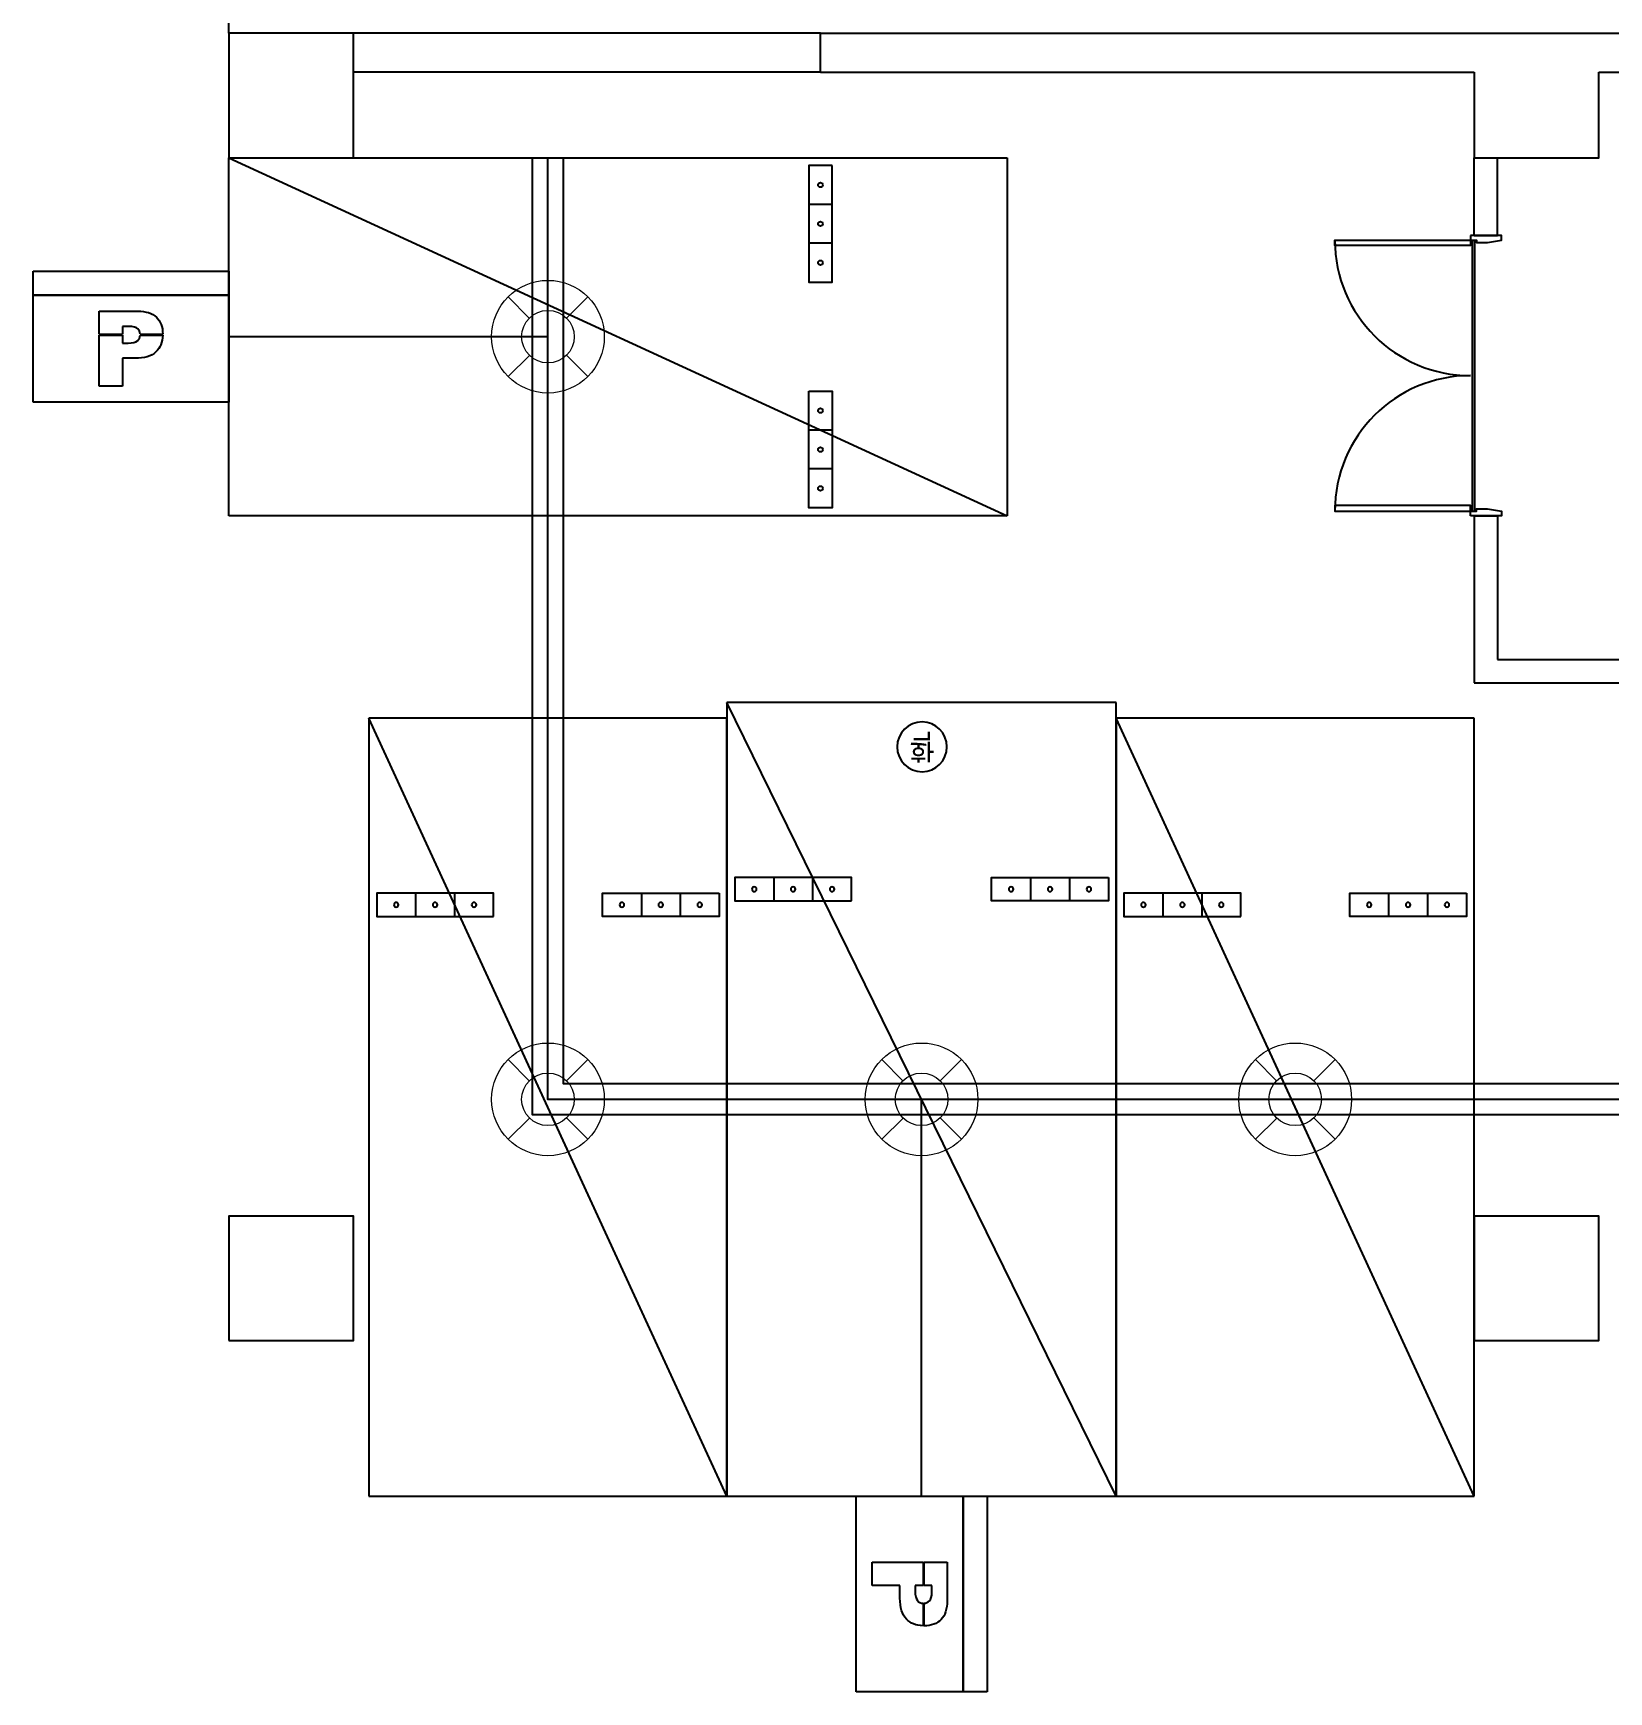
# Model space of a CAD drawing. Header units: millimetres. Extents: x -38475 to 94728, y -31127 to 90245.
# Drawn here: x 43218 to 53339, y 13138 to 23795 of the extents above; entities that cross this region are included whole.
import ezdxf
from ezdxf.enums import TextEntityAlignment as Align

# ---------------------------------------------------------------- set-up
doc = ezdxf.new("R2010")
doc.units = ezdxf.units.MM
doc.linetypes.add('AUDIT_D_080121100638-0', pattern=[0])
for name, color, linetype in [('e-plan', 9, 'Continuous'), ('레이스웨이', 3, 'Continuous'), ('만공차등', 6, 'Continuous'), ('유도배선', 6, 'Continuous')]:
    doc.layers.add(name, color=color, linetype=linetype)
doc.layers.add('초음파센서', color=1, linetype='AUDIT_D_080121100638-0', lineweight=13)
doc.styles.add('xr_plan$0$신화문자', font='malgun_0.ttf', dxfattribs={"width": 0.9})

# ---------------------------------------------------------------- blocks, each defined once
blk = doc.blocks.new('xr_plan$0$직각주차')
at = {"layer": 'e-plan'}
for p, q in [((2300, 5000), (0, 0)), ((0, 0), (0, 5000)), ((0, 5000), (2300, 5000)), ((2300, 5000), (2300, 0)), ((300, 1125), (300, 1275)), ((550, 1125), (550, 1275)), ((1750, 1125), (1750, 1275)), ((2000, 1125), (2000, 1275)), ((2300, 0), (0, 0))]:
    blk.add_line(p, q, dxfattribs=at)
for points in [[(800, 1275), (800, 1125), (50, 1125), (50, 1275)], [(2250, 1125), (2250, 1275), (1500, 1275), (1500, 1125)]]:
    blk.add_lwpolyline(points, close=True, dxfattribs=at)
for centre in [(175, 1200), (425, 1200), (675, 1200), (1625, 1200), (1875, 1200), (2125, 1200)]:
    blk.add_circle(centre, 15, dxfattribs=at)
blk = doc.blocks.new('xr_plan$0$확장형주차')
at = {"layer": 'e-plan', "linetype": 'Continuous'}
blk.add_line((2500, 5100), (0, 0), dxfattribs=at)
at = {"layer": 'e-plan'}
for p, q in [((0, 0), (0, 5100)), ((0, 5100), (2500, 5100)), ((2500, 5100), (2500, 0)), ((300, 1125), (300, 1275)), ((550, 1125), (550, 1275)), ((1950, 1125), (1950, 1275)), ((2200, 1125), (2200, 1275)), ((2500, 0), (0, 0))]:
    blk.add_line(p, q, dxfattribs=at)
for points in [[(800, 1275), (800, 1125), (50, 1125), (50, 1275)], [(2450, 1125), (2450, 1275), (1700, 1275), (1700, 1125)]]:
    blk.add_lwpolyline(points, close=True, dxfattribs=at)
for centre, radius in [((175, 1200), 15), ((425, 1200), 15), ((675, 1200), 15), ((1825, 1200), 15), ((2075, 1200), 15), ((2325, 1200), 15), ((1253, 285), 160)]:
    blk.add_circle(centre, radius, dxfattribs=at)
at = {"layer": 'e-plan', "style": 'xr_plan$0$신화문자', "width": 0.8}
blk.add_text('확', height=160, dxfattribs=at).set_placement((1253, 285), align=Align.MIDDLE_CENTER)
blk = doc.blocks.new('Xref-지하2층')
at = {"layer": 'e-plan', "linetype": 'Continuous'}
for p, q in [((48000, 35700), (48000, 35850)), ((51800, 35450), (51800, 35700)), ((51800, 35700), (79000, 35700)), ((51800, 35450), (56000, 35450)), ((56800, 35450), (64000, 35450)), ((56000, 34400), (56000, 34900)), ((56150, 34400), (56150, 34900)), ((56000, 34400), (56150, 34400)), ((56000, 32600), (56000, 31525)), ((56000, 32600), (56150, 32600)), ((56150, 32600), (56150, 31675)), ((56150, 31675), (70700, 31675)), ((56000, 31525), (70700, 31525))]:
    blk.add_line(p, q, dxfattribs=at)
at = {"layer": 'e-plan'}
for p, q in [((51800, 35700), (48800, 35700)), ((51800, 35450), (48800, 35450)), ((55987, 34370), (55987, 32630)), ((56002, 34370), (56002, 32630))]:
    blk.add_line(p, q, dxfattribs=at)
for points in [[(48000, 34900), (48800, 34900), (48800, 35700), (48000, 35700)], [(48000, 27300), (48800, 27300), (48800, 28100), (48000, 28100)], [(56000, 27300), (56800, 27300), (56800, 28100), (56000, 28100)]]:
    blk.add_lwpolyline(points, close=True, dxfattribs=at)
for points in [[(56000, 35450), (56000, 34900), (56800, 34900), (56800, 35450)], [(55975, 34370), (55975, 34335), (55105, 34335), (55105, 34370), (55975, 34370)], [(55975, 34400), (55975, 34370), (56015, 34370), (56015, 34355), (56085, 34355), (56175, 34370), (56175, 34400), (55975, 34400)], [(55975, 32630), (55975, 32665), (55105, 32665), (55105, 32630), (55975, 32630)], [(55975, 32600), (55975, 32630), (56015, 32630), (56015, 32645), (56085, 32645), (56175, 32630), (56175, 32600), (55975, 32600)]]:
    blk.add_lwpolyline(points, dxfattribs=at)
for centre, start, end in [((55975, 34370), 180, 270), ((55975, 32630), 90, 180)]:
    blk.add_arc(centre, 870, start, end, dxfattribs=at)
at = {"layer": 'e-plan', "linetype": 'Continuous', "rotation": 90.00000000000001}
blk.add_blockref('xr_plan$0$직각주차', (53000, 32600), dxfattribs=at)
at = {"layer": 'e-plan', "linetype": 'Continuous', "xscale": -1, "rotation": 180}
for name, p in [('xr_plan$0$확장형주차', (51200, 31400)), ('xr_plan$0$직각주차', (48900, 31300)), ('xr_plan$0$직각주차', (53700, 31300))]:
    blk.add_blockref(name, p, dxfattribs=at)
blk = doc.blocks.new('A$C61602750')
at = {"layer": 'e-plan'}
blk.add_blockref('Xref-지하2층', (-3525, -11905), dxfattribs=at)
blk = doc.blocks.new('센서')
at = {"layer": '초음파센서'}
for p, q in [((-256, 256), (-120, 119)), ((119, 120), (256, 256)), ((-256, -256), (-119, -120)), ((120, -119), (256, -256))]:
    blk.add_line(p, q, dxfattribs=at)
for major_axis, start_param, end_param in [((0, 362), 2.801804347482335, 9.08498965466192), ((0, 169), 2.862310370331366, 9.145495677510953)]:
    blk.add_ellipse((0, 0), major_axis=major_axis, ratio=1, start_param=start_param, end_param=end_param, dxfattribs=at)
blk = doc.blocks.new('만공차등')
at = {"layer": '만공차등', "color": 2}
for p, q in [((256.2, 772.8), (1281.1, 772.8)), ((256.2, 85.9), (256.2, 772.8)), ((1281.1, 772.8), (1281.1, 85.9)), ((1281.1, 646.8), (256.2, 646.8)), ((256.2, 646.8), (1281.1, 646.8)), ((602, 441.7), (723.9, 441.7)), ((602, 436.5), (723.9, 436.5)), ((817.1, 441.7), (935.3, 441.7)), ((817.1, 436.5), (935.2, 436.5)), ((1281.1, 85.9), (256.2, 85.9))]:
    blk.add_line(p, q, dxfattribs=at)
for points in [[(602, 562.7), (602, 562.7), (803.8, 562.7), (803.8, 562.7)], [(602, 441.7), (602, 509.2), (602, 562.7), (602, 562.7)], [(803.8, 562.7), (847.7, 562.7), (880.6, 552.3), (902.5, 531.4)], [(602, 170), (602, 170), (602, 321.7), (602, 436.5)], [(758.5, 482.9), (758.5, 482.9), (723.9, 482.9), (723.9, 482.9)], [(723.9, 482.9), (723.9, 482.9), (723.9, 462.7), (723.9, 441.7)], [(723.9, 436.5), (723.9, 415.5), (723.9, 395.3), (723.9, 395.3)], [(804.8, 470), (796.6, 478.6), (781.2, 482.9), (758.5, 482.9)], [(802.9, 407.5), (811.9, 415.1), (816.6, 424.8), (817.1, 436.5)], [(817.1, 441.7), (816.4, 452.7), (812.4, 462.2), (804.8, 470)], [(935.2, 436.5), (934.1, 399.5), (922.2, 370.5), (899.5, 349.2)], [(723.9, 395.3), (723.9, 395.3), (753.7, 395.3), (753.7, 395.3)], [(753.7, 395.3), (777.1, 395.3), (793.5, 399.3), (802.9, 407.5)], [(899.5, 349.2), (875.7, 326.9), (839.3, 315.7), (790.4, 315.7)], [(790.4, 315.7), (790.4, 315.7), (723.9, 315.7), (723.9, 315.7)], [(723.9, 315.7), (723.9, 315.7), (723.9, 170), (723.9, 170)], [(723.9, 170), (723.9, 170), (602, 170), (602, 170)]]:
    blk.add_open_spline(points, degree=3, dxfattribs=at)
blk.add_open_spline([(902.5, 531.4), (924.3, 510.5), (935.3, 480.7), (935.3, 442.2), (935.3, 442), (935.3, 441.8), (935.3, 441.7)], degree=3, knots=[0.4989771, 0.4989771, 0.4989771, 0.4989771, 0.9979543, 0.9979543, 0.9979543, 1, 1, 1, 1], dxfattribs=at)

msp = doc.modelspace()

# ---------------------------------------------------------------- linework, layer by layer
at = {"layer": '레이스웨이'}
for points in [[(68343, 16845), (46425, 16845), (46425, 22995)], [(68343, 17045), (46625, 17045), (46625, 22995)]]:
    msp.add_lwpolyline(points, dxfattribs=at)
at = {"layer": '만공차등', "color": 4, "linetype": 'Continuous', "ltscale": 2}
for points in [[(46525, 21845), (44475, 21845)], [(48925, 14395), (48925, 16945)]]:
    msp.add_lwpolyline(points, dxfattribs=at)
at = {"layer": '유도배선'}
msp.add_lwpolyline([(68343, 16945), (46525, 16945), (46525, 22995)], dxfattribs=at)

# ---------------------------------------------------------------- block references
at = {"layer": 'e-plan'}
msp.add_blockref('A$C61602750', (0, 0), dxfattribs=at)
at = {"layer": '만공차등', "xscale": 1.226069819647817, "yscale": 1.226069819647817, "zscale": 1.226069819647817}
msp.add_blockref('만공차등', (42904, 21319), dxfattribs=at)
at = {"layer": '만공차등', "xscale": 1.226069819647817, "yscale": 1.226069819647817, "zscale": 1.226069819647817, "rotation": 270}
msp.add_blockref('만공차등', (48399, 14709), dxfattribs=at)
at = {"layer": '초음파센서'}
for p in [(46525, 21845), (46525, 16945), (48925, 16945), (51325, 16945)]:
    msp.add_blockref('센서', p, dxfattribs=at)

doc.saveas('drawing.dxf')
